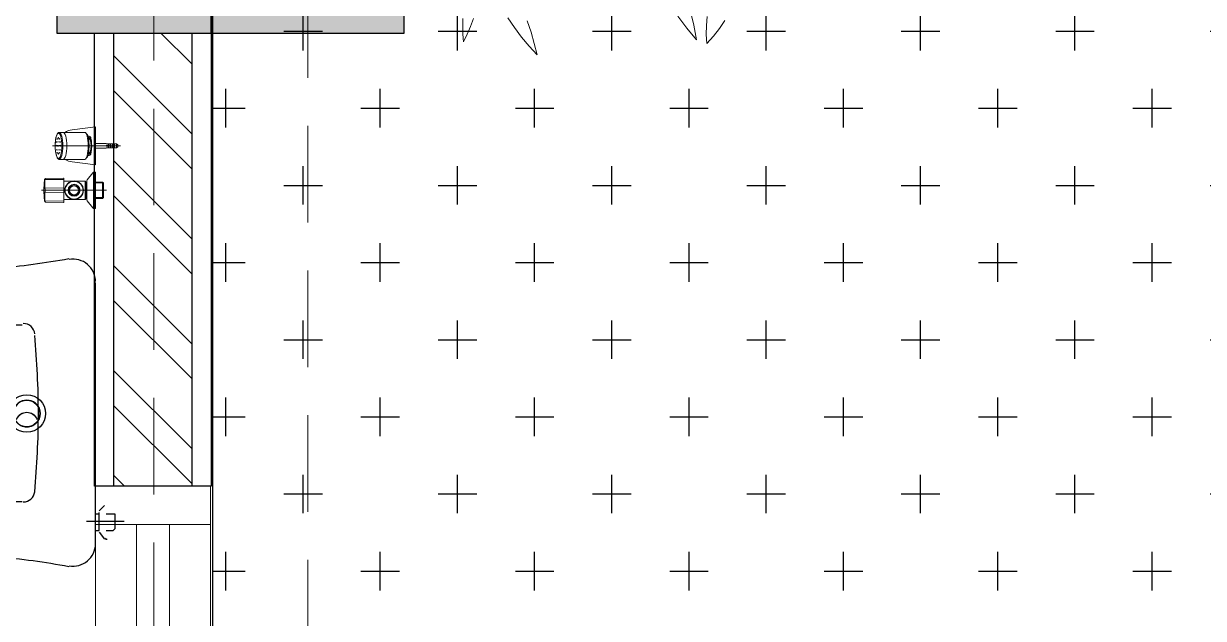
# Model space of a CAD drawing. Header units: millimetres. Extents: x 17 to 218440, y 21 to 53693.
# Drawn here: x 36763 to 38291, y 23939 to 24710 of the extents above; entities that cross this region are included whole.
import ezdxf

# ---------------------------------------------------------------- set-up
doc = ezdxf.new("R2010")
doc.units = ezdxf.units.MM
doc.header["$MEASUREMENT"] = 0
doc.linetypes.add('HIDDEN2', pattern=[0.1875, 0.125, -0.0625])
doc.linetypes.add('SLD-Solid', pattern=[0])
for name, color, linetype, lineweight in [('AS', 8, 'HIDDEN2', 5), ('DOOR OPENING', 4, 'SLD-Solid', 5), ('Edges', 7, 'Continuous', 18), ('HATCH', 8, 'Continuous', 5), ('LT-2$0$0SANITARY', 134, 'Continuous', 9)]:
    doc.layers.add(name, color=color, linetype=linetype, lineweight=lineweight)
for name, color, linetype in [('PDF_SAN', 7, 'Continuous'), ('tampak', 7, 'Continuous'), ('WALL', 255, 'Continuous')]:
    doc.layers.add(name, color=color, linetype=linetype)

# ---------------------------------------------------------------- blocks, each defined once
blk = doc.blocks.new('sss12')
at = {"layer": 'PDF_SAN', "lineweight": 25}
for points in [[(238591.3, 23346.4), (238593.6, 23346.4), (238593.6, 23344.1), (238593.6, 23323.3), (238593.6, 23320.9), (238593.6, 23318.6), (238591.3, 23318.6), (238591.3, 23316.3), (238589, 23316.3), (238589, 23314), (238586.7, 23314), (238584.3, 23311.7), (238579.7, 23309.4), (238577.4, 23309.4), (238570.5, 23304.8), (238554.3, 23300.1), (238540.4, 23293.2), (238531.1, 23288.6), (238524.2, 23286.3), (238515, 23283.9), (238508, 23281.6), (238498.8, 23279.3), (238491.8, 23279.3), (238482.6, 23277), (238475.6, 23274.7), (238466.4, 23274.7), (238459.5, 23272.4), (238450.2, 23272.4), (238441, 23270.1), (238434, 23270.1), (238424.8, 23270.1), (238415.5, 23270.1), (238408.6, 23270.1), (238390.1, 23270.1), (238373.9, 23270.1), (238357.7, 23272.4), (238341.5, 23274.7), (238325.3, 23277), (238316.1, 23279.3), (238309.1, 23281.6), (238299.9, 23283.9), (238290.6, 23283.9), (238283.7, 23286.3), (238276.8, 23290.9), (238267.5, 23293.2), (238260.6, 23295.5), (238251.3, 23300.1), (238244.4, 23302.4), (238237.4, 23307.1), (238230.5, 23311.7), (238223.6, 23316.3), (238216.6, 23320.9), (238209.7, 23325.6), (238202.7, 23330.2), (238195.8, 23334.8), (238188.9, 23341.8), (238184.2, 23346.4), (238177.3, 23353.3), (238172.7, 23360.3), (238168.1, 23367.2), (238163.4, 23374.1), (238158.8, 23381.1), (238154.2, 23388), (238149.6, 23395), (238147.2, 23404.2), (238144.9, 23411.1), (238142.6, 23418.1), (238140.3, 23427.3), (238138, 23436.6), (238138, 23443.5), (238138, 23452.8), (238135.7, 23459.7), (238138, 23469), (238138, 23478.2), (238138, 23485.1), (238140.3, 23494.4), (238142.6, 23503.6), (238144.9, 23510.6), (238147.2, 23519.8), (238151.9, 23526.8), (238154.2, 23533.7), (238158.8, 23540.6), (238163.4, 23549.9), (238168.1, 23556.8), (238172.7, 23561.5), (238179.6, 23568.4), (238184.2, 23575.3), (238191.2, 23580), (238195.8, 23586.9), (238202.7, 23591.5), (238209.7, 23596.2), (238216.6, 23600.8), (238223.6, 23605.4), (238230.5, 23610), (238239.7, 23614.7), (238246.7, 23619.3), (238253.6, 23621.6), (238260.6, 23626.2), (238269.8, 23628.5), (238276.8, 23630.8), (238286, 23635.5), (238292.9, 23637.8), (238302.2, 23637.8), (238309.1, 23640.1), (238318.4, 23642.4), (238325.3, 23644.7), (238341.5, 23647), (238357.7, 23649.3), (238376.2, 23651.7), (238392.4, 23651.7), (238408.6, 23651.7), (238424.8, 23651.7), (238434, 23651.7), (238443.3, 23649.3), (238450.2, 23649.3), (238459.5, 23649.3), (238466.4, 23647), (238475.6, 23647), (238482.6, 23644.7), (238491.8, 23642.4), (238501.1, 23640.1), (238508, 23640.1), (238517.3, 23637.8), (238524.2, 23633.2), (238531.1, 23630.8), (238540.4, 23628.5), (238554.3, 23621.6), (238570.5, 23614.7), (238577.4, 23612.3), (238579.7, 23610), (238584.3, 23610), (238586.7, 23607.7), (238589, 23607.7), (238589, 23605.4), (238591.3, 23605.4), (238591.3, 23603.1), (238593.6, 23600.8), (238593.6, 23598.5), (238593.6, 23596.2)], [(238817.9, 23290.9), (238817.9, 23459.7), (238817.9, 23630.8)], [(238586.7, 23607.7), (238586.7, 23607.7)], [(238593.6, 23598.5), (238593.6, 23577.7), (238593.6, 23575.3), (238591.3, 23575.3), (238591.3, 23573), (238593.6, 23573), (238593.6, 23575.3)], [(238489.5, 23575.3), (238489.5, 23573), (238498.8, 23573), (238505.7, 23573), (238505.7, 23575.3)], [(238491.8, 23575.3), (238491.8, 23575.3)], [(238491.8, 23573), (238491.8, 23570.7), (238494.1, 23568.4), (238498.8, 23568.4), (238501.1, 23568.4), (238501.1, 23554.5), (238494.1, 23554.5), (238494.1, 23568.4)], [(238503.4, 23573), (238503.4, 23570.7), (238501.1, 23568.4)], [(238505.7, 23575.3), (238505.7, 23575.3)], [(238723.1, 23575.3), (238547.3, 23575.3)], [(238591.3, 23575.3), (238591.3, 23575.3)], [(238591.3, 23510.6), (238593.6, 23510.6), (238593.6, 23529.1), (238591.3, 23529.1), (238591.3, 23531.4), (238591.3, 23533.7), (238591.3, 23536), (238591.3, 23538.3), (238591.3, 23540.6), (238593.6, 23540.6), (238593.6, 23575.3), (238591.3, 23575.3)], [(238593.6, 23392.6), (238591.3, 23392.6), (238591.3, 23390.3), (238591.3, 23388), (238591.3, 23385.7), (238591.3, 23383.4), (238591.3, 23381.1), (238593.6, 23381.1), (238593.6, 23346.4), (238591.3, 23346.4), (238591.3, 23348.7), (238591.3, 23573)], [(238591.3, 23573), (238591.3, 23573)], [(238494.1, 23554.5), (238494.1, 23554.5)], [(238496.5, 23552.2), (238496.5, 23554.5)], [(238498.8, 23552.2), (238498.8, 23554.5)], [(238501.1, 23554.5), (238501.1, 23554.5)], [(238521.9, 23543), (238385.4, 23543)], [(238478, 23533.7), (238478, 23543), (238478, 23552.2)], [(238478, 23552.2), (238478, 23552.2)], [(238517.3, 23552.2), (238519.6, 23543), (238517.3, 23533.7)], [(238593.6, 23540.6), (238593.6, 23540.6)], [(238531.1, 23536), (238515, 23533.7), (238482.6, 23533.7), (238464.1, 23536)], [(238478, 23536), (238478, 23536)], [(238496.5, 23526.8), (238496.5, 23533.7)], [(238498.8, 23526.8), (238498.8, 23533.7)], [(238517.3, 23536), (238517.3, 23536)], [(238593.6, 23529.1), (238593.6, 23529.1)], [(238612.1, 23399.6), (238612.1, 23522.1)], [(238593.6, 23510.6), (238593.6, 23510.6)], [(238713.8, 23452.8), (238713.8, 23452.8)], [(238713.8, 23450.5), (238713.8, 23450.5)], [(238741.6, 23452.8), (238741.6, 23452.8)], [(238741.6, 23450.5), (238741.6, 23450.5)], [(238593.6, 23411.1), (238593.6, 23411.1)], [(238593.6, 23411.1), (238593.6, 23411.1)], [(238531.1, 23383.4), (238515, 23388), (238482.6, 23388), (238464.1, 23383.4)], [(238478, 23388), (238478, 23378.8), (238478, 23369.5)], [(238478, 23385.7), (238478, 23385.7)], [(238496.5, 23392.6), (238496.5, 23388)], [(238498.8, 23392.6), (238498.8, 23388)], [(238517.3, 23369.5), (238519.6, 23378.8), (238517.3, 23388)], [(238517.3, 23385.7), (238517.3, 23385.7)], [(238593.6, 23392.6), (238593.6, 23392.6)], [(238521.9, 23378.8), (238385.4, 23378.8)], [(238531.1, 23371.8), (238515, 23367.2), (238482.6, 23367.2), (238464.1, 23371.8)], [(238478, 23369.5), (238478, 23369.5)], [(238593.6, 23381.1), (238593.6, 23381.1)], [(238491.8, 23348.7), (238494.1, 23353.3), (238498.8, 23353.3), (238501.1, 23353.3), (238501.1, 23367.2), (238494.1, 23367.2), (238494.1, 23353.3)], [(238494.1, 23367.2), (238494.1, 23367.2)], [(238496.5, 23367.2), (238496.5, 23367.2)], [(238498.8, 23367.2), (238498.8, 23367.2)], [(238501.1, 23367.2), (238501.1, 23367.2)], [(238489.5, 23346.4), (238489.5, 23348.7), (238498.8, 23348.7), (238505.7, 23348.7), (238505.7, 23346.4)], [(238491.8, 23348.7), (238491.8, 23348.7)], [(238491.8, 23346.4), (238491.8, 23346.4)], [(238501.1, 23353.3), (238503.4, 23348.7)], [(238503.4, 23348.7), (238503.4, 23348.7)], [(238505.7, 23346.4), (238505.7, 23346.4)], [(238723.1, 23346.4), (238547.3, 23346.4)], [(238591.3, 23348.7), (238591.3, 23348.7)], [(238591.3, 23348.7), (238593.6, 23348.7), (238593.6, 23346.4)], [(238591.3, 23346.4), (238591.3, 23346.4)], [(238593.6, 23344.1), (238593.6, 23344.1)], [(238829.5, 23341.8), (238822.5, 23334.8)], [(238817.9, 23309.4), (238822.5, 23309.4), (238822.5, 23332.5)], [(238822.5, 23330.2), (238817.9, 23330.2)], [(238831.8, 23309.4), (238841, 23309.4), (238843.4, 23311.7), (238843.4, 23330.2), (238841, 23330.2), (238831.8, 23330.2)], [(238586.7, 23314), (238586.7, 23314)], [(238854.9, 23320.9), (238806.4, 23320.9)], [(238822.5, 23307.1), (238829.5, 23297.8)]]:
    blk.add_lwpolyline(points, dxfattribs=at)
for points in [[(238498.7, 23639.8, 0.047496), (238423, 23649.2, 0.064689), (238306.5, 23637.5)], [(238508.5, 23639, 0.020632), (238540.6, 23632.1, 0.043768), (238610.1, 23626.2)], [(238507.2, 23576.5, 0.076322), (238499.9, 23577.7, 0.076322), (238492.6, 23576.5)], [(238366, 23559.8, 0.361622), (238283.7, 23460.9, 0.361622), (238366, 23361.9)], [(238724.3, 23346.4, 0.38744), (238739.2, 23359.5, 0.023085), (238743.9, 23460.9, 0.023085), (238739.2, 23562.2)], [(238531.2, 23538.5, 0.811749), (238531.1, 23549.9), (238515, 23552.2), (238482.6, 23552.2), (238464.1, 23549.9)], [(238496.5, 23529.3, 0.120256), (238498.6, 23522.5, 0.120256), (238501.1, 23529.3)], [(238501.1, 23394.7, 0.120256), (238498.6, 23401.5, 0.120256), (238496.5, 23394.7)], [(238492.6, 23347.5, 0.076325), (238499.9, 23346.4, 0.076325), (238507.2, 23347.5)], [(238610.1, 23297.8, 0.043768), (238540.6, 23292, 0.020632), (238508.5, 23285)], [(238306.5, 23286.6, 0.064689), (238423, 23274.9, 0.047496), (238498.7, 23284.2)]]:
    blk.add_lwpolyline(points, format="xyb", dxfattribs=at)
blk.add_lwpolyline([(238591.3, 23411.1), (238593.6, 23411.1), (238593.6, 23392.6), (238593.6, 23411.1)], close=True, dxfattribs=at)
for centre, radius in [((238613.2, 23460.9), 52), ((238728.9, 23460.9), 24.3), ((238728.9, 23460.9), 17.3)]:
    blk.add_circle(centre, radius, dxfattribs=at)
for centre, radius, start, end in [((238597.1, 24677.1), 1032.3, 275.1847, 280.3936), ((238789, 23632), 28.9, 0.0002, 100.3947), ((238694.2, 23618.1), 28.9, 95.1842, 169.6131), ((238365.8, 23389.2), 255.5, 103.1288, 130.0509), ((238435.4, 23360.1), 286.9, 75.4537, 77.4492), ((238606.3, 24657.4), 1033.5, 270.2158, 273.196), ((239475.9, 23460.9), 829.1, 168.6587, 191.3413), ((238305.7, 23458.5), 163, 130.0507, 151.457), ((238548.5, 22577.4), 1000.3, 90.0002, 100.4752), ((238724.3, 23562.6), 15, 5.288, 90.0013), ((238587.8, 23534.9), 22, 281.4679, 70.0535), ((238467.5, 23544.1), 5.78, 101.8641, 258.1359), ((238301, 23460.9), 156.1, 151.4569, 208.5431), ((238728.9, 23460.9), 17.3, 329.4679, 210.5321), ((238728.9, 23447), 15, 22.4071, 157.5929), ((238728.9, 23447), 15, 25.9968, 154.0032), ((238728.9, 23460.9), 17.3, 216.6854, 323.3146), ((238587.8, 23389.2), 22, 289.9465, 78.5321), ((238305.7, 23465.5), 163, 208.543, 229.9493), ((238467.5, 23379.9), 5.78, 101.8641, 258.1359), ((238530, 23379.9), 5.78, 281.8641, 78.1359), ((238548.5, 24346.7), 1000.3, 259.5248, 269.9998), ((238365.8, 23534.9), 255.5, 229.9491, 256.8712), ((238606.3, 22266.6), 1033.5, 86.804, 89.7842), ((238694.2, 23305.9), 28.9, 190.3869, 264.8158), ((238833, 23301.3), 3.47, 218.9998, 269.9917), ((238435.4, 23563.9), 286.9, 282.5508, 284.5463), ((238789, 23292), 28.9, 259.6053, 359.9998), ((238597.1, 22247), 1032.3, 79.6064, 84.8153)]:
    blk.add_arc(centre, radius, start, end, dxfattribs=at)
blk = doc.blocks.new('LT-2$0$JETWASHER')
at = {"layer": 'LT-2$0$0SANITARY'}
for p, q in [((-5089.9, -9307.8), (-5088.5, -9306)), ((-5089.9, -9307.8), (-5084.4, -9307.8)), ((-5089.9, -9320.9), (-5089.9, -9307.8)), ((-5088.5, -9306), (-5085.8, -9306)), ((-5087.1, -9302.7), (-5087.1, -9390.5)), ((-5085.8, -9306), (-5084.4, -9307.8)), ((-5084.4, -9307.8), (-5084.4, -9320.9)), ((-5090, -9334.8), (-5090, -9320.9)), ((-5090, -9320.9), (-5089.9, -9320.9)), ((-5089.3, -9310.1), (-5085, -9310.1)), ((-5089.3, -9312.7), (-5085, -9312.7)), ((-5089.3, -9315.3), (-5085, -9315.3)), ((-5089.3, -9317.8), (-5085, -9317.8)), ((-5087.6, -9321.2), (-5087.6, -9318.8)), ((-5087.6, -9320.5), (-5086.6, -9320.5)), ((-5086.6, -9321.2), (-5087.6, -9321.2)), ((-5086.6, -9318.8), (-5086.6, -9321.2)), ((-5084.4, -9320.9), (-5084.3, -9320.9)), ((-5084.3, -9320.9), (-5084.3, -9334.8)), ((-5029.6, -9320.7), (-5029.6, -9405)), ((-5108, -9365.3), (-5111.7, -9334.8)), ((-5111.7, -9334.8), (-5062.6, -9334.8)), ((-5066.3, -9365.3), (-5062.6, -9334.8)), ((-5005.9, -9334.8), (-5053.2, -9334.8)), ((-5053.2, -9334.8), (-5053.2, -9336.2)), ((-5053, -9337.3), (-5006.1, -9337.3)), ((-5052.3, -9338.2), (-5043.1, -9345.6)), ((-5040.2, -9325.7), (-5039, -9324.5)), ((-5040.2, -9325.7), (-5018.9, -9325.7)), ((-5040.2, -9334.8), (-5040.2, -9325.7)), ((-5039, -9324.5), (-5039, -9334.8)), ((-5039, -9324.5), (-5020.1, -9324.5)), ((-5020.1, -9324.5), (-5020.1, -9334.8)), ((-5020.1, -9324.5), (-5018.9, -9325.7)), ((-5018.9, -9325.7), (-5018.9, -9334.8)), ((-5006.8, -9338.2), (-5016, -9345.6)), ((-5005.9, -9336.2), (-5005.9, -9334.8)), ((-5104.6, -9348.8), (-5104.6, -9381.8)), ((-5102.6, -9346.4), (-5102.6, -9346.7)), ((-5099.5, -9343), (-5099.5, -9344.5)), ((-5074.8, -9343), (-5074.8, -9344.5)), ((-5071.7, -9346.4), (-5071.7, -9346.7)), ((-5069.6, -9348.8), (-5069.6, -9381.8)), ((-5017.6, -9346.1), (-5041.5, -9346.1)), ((-5040.2, -9347.2), (-5041.4, -9348.4)), ((-5041.4, -9348.4), (-5017.7, -9348.4)), ((-5041.4, -9348.4), (-5041.4, -9360.1)), ((-5040.2, -9346.1), (-5040.2, -9347.2)), ((-5040.2, -9347.2), (-5018.9, -9347.2)), ((-5018.9, -9346.1), (-5018.9, -9347.2)), ((-5018.9, -9347.2), (-5017.7, -9348.4)), ((-5017.7, -9348.4), (-5017.7, -9360.1)), ((-5041.4, -9365.1), (-5041.4, -9376)), ((-5017.7, -9365.1), (-5017.7, -9376)), ((-5045.3, -9376.3), (-5044.8, -9399.6)), ((-5044.9, -9376), (-5014.2, -9376)), ((-5043.7, -9376.3), (-5043.3, -9400)), ((-5032.2, -9399.8), (-5032.6, -9376.3)), ((-5026.9, -9399.8), (-5026.5, -9376.3)), ((-5015.4, -9376.3), (-5015.8, -9400)), ((-5013.8, -9376.3), (-5014.3, -9399.6)), ((-5042.8, -9400.9), (-5043.5, -9400.8)), ((-5034.3, -9400.6), (-5042.9, -9400.6)), ((-5024.8, -9400.6), (-5016.2, -9400.6)), ((-5016.3, -9400.9), (-5015.6, -9400.8))]:
    blk.add_line(p, q, dxfattribs=at)
for points in [[(-5089.3, -9310.1), (-5088.2, -9311.3), (-5086.5, -9311.4), (-5085.3, -9310.4)], [(-5089.3, -9312.7), (-5088.2, -9313.9), (-5086.5, -9314), (-5085.3, -9313)], [(-5089.3, -9315.3), (-5088.2, -9316.4), (-5086.5, -9316.6), (-5085.3, -9315.5)], [(-5089.3, -9317.8), (-5088.8, -9318.3), (-5088.3, -9318.6), (-5087.6, -9318.8)], [(-5086.6, -9318.8), (-5086, -9318.6), (-5085.4, -9318.3), (-5085, -9317.8)], [(-5085.3, -9310.4), (-5085.2, -9310.3), (-5085.1, -9310.2), (-5085, -9310.1)], [(-5085.3, -9313), (-5085.2, -9312.9), (-5085.1, -9312.8), (-5085, -9312.7)], [(-5085.3, -9315.5), (-5085.2, -9315.5), (-5085.1, -9315.4), (-5085, -9315.3)], [(-5053.2, -9336.2), (-5053.2, -9336.9), (-5052.9, -9337.7), (-5052.3, -9338.2)], [(-5006.8, -9338.2), (-5006.2, -9337.7), (-5005.9, -9336.9), (-5005.9, -9336.2)], [(-5097.9, -9341.1), (-5099.6, -9342), (-5097.7, -9343), (-5093.2, -9343.5)], [(-5098.9, -9341.8), (-5099.3, -9342.1), (-5099.5, -9342.5), (-5099.5, -9343)], [(-5097.8, -9341.1), (-5098.2, -9341.3), (-5098.6, -9341.5), (-5098.9, -9341.8)], [(-5096.4, -9340.8), (-5098.8, -9341.5), (-5098.8, -9342.3), (-5096.4, -9343)], [(-5091.2, -9339.9), (-5094.2, -9340.1), (-5096.6, -9340.6), (-5097.8, -9341.1)], [(-5096.1, -9341.8), (-5097, -9342.2), (-5097, -9342.6), (-5096.1, -9343)], [(-5081.1, -9340.3), (-5086.2, -9339.7), (-5093.1, -9339.9), (-5096.4, -9340.8)], [(-5083.5, -9340.8), (-5088.5, -9340.4), (-5094.1, -9340.9), (-5096.1, -9341.8)], [(-5076.5, -9341.1), (-5078.8, -9340.1), (-5085.3, -9339.5), (-5091.2, -9339.9)], [(-5078.2, -9343), (-5076.2, -9342.2), (-5078.6, -9341.2), (-5083.5, -9340.8)], [(-5077.9, -9343), (-5074.5, -9342.1), (-5076, -9340.9), (-5081.1, -9340.3)], [(-5081.1, -9343.5), (-5076.6, -9343), (-5074.6, -9342), (-5076.4, -9341.2)], [(-5075.3, -9341.8), (-5075.7, -9341.5), (-5076.1, -9341.3), (-5076.5, -9341.1)], [(-5074.8, -9343), (-5074.8, -9342.5), (-5075, -9342.1), (-5075.3, -9341.8)], [(-5043.1, -9345.6), (-5042.7, -9345.9), (-5042.1, -9346.1), (-5041.5, -9346.1)], [(-5017.6, -9346.1), (-5017, -9346.1), (-5016.4, -9345.9), (-5016, -9345.6)], [(-5108, -9365.3), (-5107.6, -9368.5), (-5106.4, -9371.6), (-5104.6, -9374.4)], [(-5069.6, -9374.4), (-5067.8, -9371.6), (-5066.7, -9368.5), (-5066.3, -9365.3)], [(-5104.6, -9381.8), (-5104.6, -9382.1), (-5104.5, -9382.5), (-5104.4, -9382.8)], [(-5104.4, -9382.8), (-5103.1, -9385.5), (-5094.4, -9387.4), (-5084.9, -9387)], [(-5097.4, -9383), (-5097.8, -9383), (-5098, -9383), (-5098, -9383.1)], [(-5096.8, -9383.2), (-5096.8, -9383.1), (-5097.1, -9383), (-5097.4, -9383)], [(-5096.7, -9381.8), (-5096.7, -9381.9), (-5096.4, -9382), (-5096.1, -9382)], [(-5096.1, -9382), (-5095.7, -9382), (-5095.4, -9382), (-5095.4, -9381.9)], [(-5091.7, -9383.4), (-5091.7, -9383.3), (-5091.9, -9383.2), (-5092.3, -9383.2)], [(-5084.9, -9387), (-5077.1, -9386.7), (-5070.9, -9385), (-5069.9, -9382.8)], [(-5082.6, -9383.4), (-5082.6, -9383.3), (-5082.3, -9383.2), (-5082, -9383.2)], [(-5078.8, -9381.9), (-5078.8, -9381.8), (-5078.6, -9381.7), (-5078.2, -9381.7)], [(-5078.2, -9382), (-5078.6, -9382), (-5078.8, -9382), (-5078.8, -9381.9)], [(-5078.2, -9381.7), (-5077.9, -9381.6), (-5077.6, -9381.7), (-5077.6, -9381.8)], [(-5077.6, -9381.8), (-5077.6, -9381.9), (-5077.9, -9382), (-5078.2, -9382)], [(-5076.8, -9383.3), (-5077.2, -9383.3), (-5077.5, -9383.3), (-5077.5, -9383.2)], [(-5076.2, -9383.1), (-5076.2, -9383.2), (-5076.5, -9383.3), (-5076.8, -9383.3)], [(-5069.9, -9382.8), (-5069.7, -9382.5), (-5069.6, -9382.1), (-5069.6, -9381.8)], [(-5044.9, -9376), (-5045.1, -9376), (-5045.3, -9376.1), (-5045.3, -9376.3)], [(-5043.4, -9376), (-5043.6, -9376), (-5043.7, -9376.1), (-5043.7, -9376.3)], [(-5015.4, -9376.3), (-5015.4, -9376.1), (-5015.5, -9376), (-5015.7, -9376)], [(-5013.8, -9376.3), (-5013.8, -9376.1), (-5014, -9376), (-5014.2, -9376)], [(-5096, -9384.3), (-5096.4, -9384.3), (-5096.7, -9384.4), (-5096.7, -9384.5)], [(-5096.7, -9384.5), (-5096.7, -9384.6), (-5096.4, -9384.6), (-5096, -9384.6)], [(-5095.4, -9384.5), (-5095.4, -9384.4), (-5095.7, -9384.4), (-5096, -9384.3)], [(-5096, -9384.6), (-5095.7, -9384.7), (-5095.4, -9384.6), (-5095.4, -9384.5)], [(-5092.3, -9385.3), (-5092.6, -9385.3), (-5092.9, -9385.4), (-5092.9, -9385.4)], [(-5092.9, -9385.4), (-5092.9, -9385.5), (-5092.6, -9385.6), (-5092.3, -9385.6)], [(-5091.6, -9385.5), (-5091.6, -9385.4), (-5091.9, -9385.3), (-5092.3, -9385.3)], [(-5092.3, -9385.6), (-5091.9, -9385.6), (-5091.7, -9385.6), (-5091.6, -9385.5)], [(-5082.6, -9385.5), (-5082.6, -9385.4), (-5082.3, -9385.3), (-5082, -9385.3)], [(-5082, -9385.6), (-5082.3, -9385.6), (-5082.6, -9385.6), (-5082.6, -9385.5)], [(-5082, -9385.3), (-5081.6, -9385.3), (-5081.4, -9385.4), (-5081.4, -9385.4)], [(-5081.4, -9385.4), (-5081.4, -9385.5), (-5081.6, -9385.6), (-5082, -9385.6)], [(-5078.8, -9384.5), (-5078.8, -9384.4), (-5078.6, -9384.4), (-5078.2, -9384.3)], [(-5078.2, -9384.3), (-5077.9, -9384.3), (-5077.6, -9384.4), (-5077.6, -9384.5)], [(-5044.8, -9399.6), (-5044.8, -9400.1), (-5044.5, -9400.5), (-5044.1, -9400.6)], [(-5044.1, -9400.6), (-5043.9, -9400.7), (-5043.7, -9400.7), (-5043.5, -9400.8)], [(-5043.3, -9400), (-5043.3, -9400.6), (-5042.9, -9401), (-5042.4, -9401.1)], [(-5042.4, -9401.1), (-5033.8, -9401.9), (-5025.3, -9401.9), (-5016.7, -9401.1)], [(-5034.3, -9400.6), (-5033.5, -9400.6), (-5032.7, -9400.5), (-5031.9, -9400.5)], [(-5032.2, -9399.8), (-5032.2, -9400), (-5032.1, -9400.3), (-5031.9, -9400.5)], [(-5027.2, -9400.5), (-5028.7, -9400), (-5030.4, -9400), (-5031.9, -9400.5)], [(-5027.2, -9400.5), (-5027, -9400.3), (-5026.9, -9400), (-5026.9, -9399.8)], [(-5027.2, -9400.5), (-5026.4, -9400.5), (-5025.6, -9400.6), (-5024.8, -9400.6)], [(-5016.7, -9401.1), (-5016.2, -9401), (-5015.8, -9400.6), (-5015.8, -9400)], [(-5015.6, -9400.8), (-5015.4, -9400.7), (-5015.2, -9400.7), (-5015, -9400.6)], [(-5015, -9400.6), (-5014.6, -9400.5), (-5014.3, -9400.1), (-5014.3, -9399.6)]]:
    blk.add_open_spline(points, degree=3, dxfattribs=at)
for points, knots in [([(-5069.6, -9348.8), (-5069.6, -9346.3), (-5077.5, -9344.3), (-5087.1, -9344.3), (-5096.8, -9344.3), (-5104.6, -9346.3), (-5104.6, -9348.8)], [0, 0, 0, 0, 1, 1, 1, 2, 2, 2, 2]), ([(-5071.7, -9346.4), (-5071.7, -9344.7), (-5078.6, -9343.2), (-5087.1, -9343.2), (-5095.7, -9343.2), (-5102.6, -9344.7), (-5102.6, -9346.4)], [0, 0, 0, 0, 1, 1, 1, 2, 2, 2, 2]), ([(-5017.5, -9362.6), (-5017.5, -9355.9), (-5022.9, -9350.5), (-5029.6, -9350.5), (-5036.2, -9350.5), (-5041.6, -9355.9), (-5041.6, -9362.6), (-5041.6, -9369.3), (-5036.2, -9374.7), (-5029.6, -9374.7), (-5022.9, -9374.7), (-5017.5, -9369.3), (-5017.5, -9362.6), (-5017.5, -9362.6), (-5017.5, -9362.6), (-5017.5, -9362.6)], [0, 0, 0, 0, 1, 1, 1, 2, 2, 2, 3, 3, 3, 4, 4, 4, 5, 5, 5, 5]), ([(-5018, -9362.6), (-5018, -9356.2), (-5023.2, -9351), (-5029.6, -9351), (-5035.9, -9351), (-5041.1, -9356.2), (-5041.1, -9362.6), (-5041.1, -9369), (-5035.9, -9374.2), (-5029.6, -9374.2), (-5023.2, -9374.2), (-5018, -9369), (-5018, -9362.6), (-5018, -9362.6), (-5018, -9362.6), (-5018, -9362.6)], [0, 0, 0, 0, 1, 1, 1, 2, 2, 2, 3, 3, 3, 4, 4, 4, 5, 5, 5, 5]), ([(-5021.8, -9362.6), (-5021.8, -9358.3), (-5025.3, -9354.9), (-5029.6, -9354.9), (-5033.8, -9354.9), (-5037.3, -9358.3), (-5037.3, -9362.6), (-5037.3, -9366.9), (-5033.8, -9370.3), (-5029.6, -9370.3), (-5025.3, -9370.3), (-5021.8, -9366.9), (-5021.8, -9362.6), (-5021.8, -9362.6), (-5021.8, -9362.6), (-5021.8, -9362.6)], [0, 0, 0, 0, 1, 1, 1, 2, 2, 2, 3, 3, 3, 4, 4, 4, 5, 5, 5, 5]), ([(-5022.6, -9362.6), (-5022.6, -9358.8), (-5025.7, -9355.7), (-5029.6, -9355.7), (-5033.4, -9355.7), (-5036.5, -9358.8), (-5036.5, -9362.6), (-5036.5, -9366.4), (-5033.4, -9369.6), (-5029.6, -9369.6), (-5025.7, -9369.6), (-5022.6, -9366.4), (-5022.6, -9362.6), (-5022.6, -9362.6), (-5022.6, -9362.6), (-5022.6, -9362.6)], [0, 0, 0, 0, 1, 1, 1, 2, 2, 2, 3, 3, 3, 4, 4, 4, 5, 5, 5, 5]), ([(-5023.7, -9362.6), (-5023.7, -9359.4), (-5026.3, -9356.8), (-5029.6, -9356.8), (-5032.8, -9356.8), (-5035.4, -9359.4), (-5035.4, -9362.6), (-5035.4, -9365.8), (-5032.8, -9368.4), (-5029.6, -9368.4), (-5026.3, -9368.4), (-5023.7, -9365.8), (-5023.7, -9362.6), (-5023.7, -9362.6), (-5023.7, -9362.6), (-5023.7, -9362.6)], [0, 0, 0, 0, 1, 1, 1, 2, 2, 2, 3, 3, 3, 4, 4, 4, 5, 5, 5, 5]), ([(-5069.6, -9376.6), (-5069.6, -9374.1), (-5077.5, -9372.1), (-5087.1, -9372.1), (-5096.8, -9372.1), (-5104.6, -9374.1), (-5104.6, -9376.6)], [0, 0, 0, 0, 1, 1, 1, 2, 2, 2, 2]), ([(-5069.6, -9381.8), (-5069.6, -9379.3), (-5077.5, -9377.3), (-5087.1, -9377.3), (-5096.8, -9377.3), (-5104.6, -9379.3), (-5104.6, -9381.8)], [0, 0, 0, 0, 1, 1, 1, 2, 2, 2, 2]), ([(-5103.6, -9382.8), (-5103.6, -9385.1), (-5096.2, -9387.1), (-5087.1, -9387.1), (-5078, -9387.1), (-5070.6, -9385.1), (-5070.6, -9382.8), (-5070.6, -9380.4), (-5078, -9378.5), (-5087.1, -9378.5), (-5096.2, -9378.5), (-5103.6, -9380.4), (-5103.6, -9382.8)], [0, 0, 0, 0, 1, 1, 1, 2, 2, 2, 3, 3, 3, 4, 4, 4, 4]), ([(-5098, -9383.1), (-5098.1, -9383.2), (-5097.8, -9383.3), (-5097.4, -9383.3), (-5097.1, -9383.3), (-5096.8, -9383.3), (-5096.8, -9383.2)], [0, 0, 0, 0, 1, 1, 1, 2, 2, 2, 2]), ([(-5095.4, -9381.9), (-5095.4, -9381.8), (-5095.7, -9381.7), (-5096, -9381.7), (-5096.4, -9381.6), (-5096.7, -9381.7), (-5096.7, -9381.8)], [0, 0, 0, 0, 1, 1, 1, 2, 2, 2, 2]), ([(-5091.6, -9380.9), (-5091.6, -9380.8), (-5091.9, -9380.7), (-5092.3, -9380.7), (-5092.6, -9380.7), (-5092.9, -9380.7), (-5092.9, -9380.8)], [2, 2, 2, 2, 3, 3, 3, 4, 4, 4, 4]), ([(-5092.9, -9380.8), (-5092.9, -9380.9), (-5092.6, -9381), (-5092.3, -9381), (-5091.9, -9381), (-5091.7, -9381), (-5091.6, -9380.9)], [0, 0, 0, 0, 1, 1, 1, 2, 2, 2, 2]), ([(-5092.3, -9383.2), (-5092.6, -9383.2), (-5092.9, -9383.2), (-5092.9, -9383.3), (-5092.9, -9383.4), (-5092.6, -9383.5), (-5092.3, -9383.5), (-5091.9, -9383.5), (-5091.7, -9383.4), (-5091.7, -9383.4)], [1, 1, 1, 1, 2, 2, 2, 3, 3, 3, 4, 4, 4, 4]), ([(-5087.8, -9380.5), (-5087.8, -9380.6), (-5087.5, -9380.7), (-5087.1, -9380.7), (-5086.8, -9380.7), (-5086.5, -9380.6), (-5086.5, -9380.5), (-5086.5, -9380.4), (-5086.8, -9380.3), (-5087.1, -9380.3), (-5087.5, -9380.3), (-5087.8, -9380.4), (-5087.8, -9380.5)], [0, 0, 0, 0, 1, 1, 1, 2, 2, 2, 3, 3, 3, 4, 4, 4, 4]), ([(-5087.8, -9382), (-5087.8, -9382.1), (-5087.5, -9382.2), (-5087.1, -9382.2), (-5086.8, -9382.2), (-5086.5, -9382.1), (-5086.5, -9382), (-5086.5, -9381.9), (-5086.8, -9381.8), (-5087.1, -9381.8), (-5087.5, -9381.8), (-5087.8, -9381.9), (-5087.8, -9382)], [0, 0, 0, 0, 1, 1, 1, 2, 2, 2, 3, 3, 3, 4, 4, 4, 4]), ([(-5087.7, -9383.4), (-5087.7, -9383.5), (-5087.5, -9383.6), (-5087.1, -9383.6), (-5086.8, -9383.6), (-5086.5, -9383.5), (-5086.5, -9383.4), (-5086.5, -9383.3), (-5086.8, -9383.2), (-5087.1, -9383.2), (-5087.5, -9383.2), (-5087.7, -9383.3), (-5087.7, -9383.4)], [0, 0, 0, 0, 1, 1, 1, 2, 2, 2, 3, 3, 3, 4, 4, 4, 4]), ([(-5082.6, -9380.9), (-5082.6, -9380.8), (-5082.3, -9380.7), (-5082, -9380.7), (-5081.6, -9380.7), (-5081.4, -9380.7), (-5081.4, -9380.8)], [2, 2, 2, 2, 3, 3, 3, 4, 4, 4, 4]), ([(-5081.4, -9380.8), (-5081.4, -9380.9), (-5081.6, -9381), (-5082, -9381), (-5082.3, -9381), (-5082.6, -9381), (-5082.6, -9380.9)], [0, 0, 0, 0, 1, 1, 1, 2, 2, 2, 2]), ([(-5082, -9383.2), (-5081.6, -9383.2), (-5081.4, -9383.2), (-5081.4, -9383.3), (-5081.4, -9383.4), (-5081.6, -9383.5), (-5082, -9383.5), (-5082.3, -9383.5), (-5082.6, -9383.4), (-5082.6, -9383.4)], [1, 1, 1, 1, 2, 2, 2, 3, 3, 3, 4, 4, 4, 4]), ([(-5077.5, -9383.2), (-5077.5, -9383.1), (-5077.2, -9383), (-5076.8, -9383), (-5076.5, -9383), (-5076.2, -9383), (-5076.2, -9383.1)], [2, 2, 2, 2, 3, 3, 3, 4, 4, 4, 4]), ([(-5087.8, -9384.7), (-5087.8, -9384.8), (-5087.5, -9384.8), (-5087.1, -9384.8), (-5086.8, -9384.8), (-5086.5, -9384.8), (-5086.5, -9384.7), (-5086.5, -9384.6), (-5086.8, -9384.5), (-5087.1, -9384.5), (-5087.5, -9384.5), (-5087.8, -9384.6), (-5087.8, -9384.7)], [0, 0, 0, 0, 1, 1, 1, 2, 2, 2, 3, 3, 3, 4, 4, 4, 4]), ([(-5087.8, -9385.8), (-5087.8, -9385.9), (-5087.5, -9386), (-5087.1, -9386), (-5086.8, -9386), (-5086.5, -9385.9), (-5086.5, -9385.8), (-5086.5, -9385.7), (-5086.8, -9385.7), (-5087.1, -9385.7), (-5087.5, -9385.7), (-5087.8, -9385.7), (-5087.8, -9385.8)], [0, 0, 0, 0, 1, 1, 1, 2, 2, 2, 3, 3, 3, 4, 4, 4, 4]), ([(-5077.6, -9384.5), (-5077.6, -9384.6), (-5077.9, -9384.6), (-5078.2, -9384.6), (-5078.6, -9384.7), (-5078.8, -9384.6), (-5078.8, -9384.5)], [0, 0, 0, 0, 1, 1, 1, 2, 2, 2, 2])]:
    blk.add_open_spline(points, degree=3, knots=knots, dxfattribs=at)
blk = doc.blocks.new('OUTDOOR')
at = {"layer": 'tampak', "transparency": 33554687}
h = blk.add_hatch(dxfattribs=at)
h.set_pattern_fill('CROSS', scale=400)
h.paths.add_polyline_path([(1833117.6, 62258.3), (1829017.6, 62258.3), (1829017.6, 55399.8), (1833117.6, 55399.8)])
blk.add_lwpolyline([(1829017.6, 62258.3), (1829017.6, 55248.3), (1827567.6, 55248.3), (1827567.6, 44386.9), (1833117.6, 44386.9)])
blk = doc.blocks.new('BAMBOOPLAN')
at = {"layer": 'Edges'}
for p, q in [((3.807, -8.251), (3.74, -7.977)), ((-0.469, -8.273), (-0.465, -8.126)), ((-0.465, -8.419), (-0.469, -8.273)), ((-0.387, -8.421), (-0.327, -8.277)), ((-0.327, -8.277), (-0.273, -8.131)), ((0.488, -8.295), (0.364, -8.113)), ((0.62, -8.471), (0.488, -8.295)), ((0.795, -8.379), (0.724, -8.171)), ((3.681, -8.31), (3.511, -8.085)), ((3.86, -8.526), (3.807, -8.251)), ((4.039, -8.424), (4.041, -8.258)), ((4.041, -8.258), (4.055, -8.093)), ((4.284, -8.311), (4.384, -8.165)), ((-0.454, -8.563), (-0.465, -8.419)), ((-0.454, -8.563), (-0.387, -8.421)), ((0.759, -8.641), (0.62, -8.471)), ((0.855, -8.59), (0.795, -8.379)), ((3.86, -8.526), (3.681, -8.31)), ((4.05, -8.59), (4.039, -8.424)), ((4.05, -8.59), (4.172, -8.453)), ((4.172, -8.453), (4.284, -8.311)), ((0.906, -8.804), (0.759, -8.641)), ((0.906, -8.804), (0.855, -8.59))]:
    blk.add_line(p, q, dxfattribs=at)
blk = doc.blocks.new('KOLOM')
at = {"layer": 'tampak', "transparency": 33554687}
h = blk.add_hatch(color=5, dxfattribs=at)
h.dxf.hatch_style = 1
h.paths.add_polyline_path([(1768833.5, 62259.8), (1768757.8, 62259.8), (1768757.8, 62108.4), (1768833.5, 62108.3)])
h.paths.add_polyline_path([(1768833.5, 62108.3), (1768757.8, 62108.4), (1768757.8, 62009.8), (1768833.5, 62009.8)])
h.paths.add_polyline_path([(1769507.8, 62259.8), (1769259.3, 62259.8), (1769257.8, 62259.8), (1769257.8, 62009.8), (1769507.8, 62009.8)])
h.paths.add_polyline_path([(1771734.3, 62108.3), (1771484.3, 62108.3), (1771484.3, 62058.3), (1771734.3, 62058.3)])
h.paths.add_polyline_path([(1771734.3, 62258.3), (1771484.3, 62258.3), (1771484.3, 62234.5), (1771734.3, 62234.5)])
h.paths.add_polyline_path([(1771734.3, 62234.5), (1771484.3, 62234.5), (1771484.3, 62133.6), (1771734.3, 62133.6)])
h.paths.add_polyline_path([(1772484.3, 62258.3), (1772234.3, 62258.3), (1772234.3, 62058.3), (1772484.3, 62058.3)])
h.paths.add_polyline_path([(1774744.3, 62258.3), (1774494.3, 62258.3), (1774494.3, 62058.3), (1774744.3, 62058.3)])
h.paths.add_polyline_path([(1776770.7, 62258.3), (1776522.2, 62258.3), (1776522.2, 62108.3), (1776520.7, 62108.3), (1776520.7, 61658.3), (1776770.7, 61658.3)])
h.paths.add_polyline_path([(1776770.7, 59416.9), (1776520.7, 59416.9), (1776520.7, 58816.9), (1776770.7, 58816.9)])
h.paths.add_polyline_path([(1776770.7, 58203.2), (1776520.7, 58203.2), (1776520.7, 57603.2), (1776770.7, 57603.2)])
h.paths.add_polyline_path([(1776770.7, 55848.3), (1776520.7, 55848.3), (1776520.7, 55248.3), (1776770.7, 55248.3)])
h.paths.add_polyline_path([(1775119.3, 60259.8), (1774919.3, 60259.8), (1774919.3, 60009.8), (1775119.3, 60009.8)])
h.paths.add_polyline_path([(1775070.7, 58416.9), (1774870.7, 58416.9), (1774870.7, 58166.9), (1775070.7, 58166.9)])
h.paths.add_polyline_path([(1772082.1, 60259.8), (1771882.1, 60259.8), (1771882.1, 60009.8), (1772082.1, 60009.8)])
h.paths.add_polyline_path([(1771559.3, 57866.9), (1771309.3, 57866.9), (1771309.3, 57666.9), (1771559.3, 57666.9)])
h.paths.add_polyline_path([(1768909.3, 60259.8), (1768732.1, 60259.8), (1768732.1, 60009.8), (1768909.3, 60009.8)])
h.paths.add_polyline_path([(1767157.8, 60259.8), (1767004.9, 60259.8), (1767004.9, 60009.8), (1767157.8, 60009.8)])
h.paths.add_polyline_path([(1767156.4, 55849.1), (1767004.9, 55849.1), (1767004.9, 55599.1), (1767156.4, 55599.1)])
h.paths.add_polyline_path([(1771969.3, 53294.5), (1771894.3, 53294.5), (1771894.3, 52694.8), (1772244.3, 52694.8), (1772244.3, 53294.5), (1772169.3, 53294.5), (1772169.3, 52794.8), (1771969.3, 52794.8)])
h.paths.add_polyline_path([(1775078.3, 52794.8), (1774878.3, 52794.8), (1774878.3, 52544.8), (1775078.3, 52544.8)])
h.paths.add_polyline_path([(1767157.8, 53544.8), (1767004.9, 53544.8), (1767004.9, 53294.8), (1767157.8, 53294.8)])
h.paths.add_polyline_path([(1767156.4, 50006.9), (1767004.9, 50006.9), (1767004.9, 49756.9), (1767156.4, 49756.9)])
h.paths.add_polyline_path([(1772120.7, 50006.9), (1771970.7, 50006.9), (1771970.7, 49756.9), (1772120.7, 49756.9)])
h.paths.add_polyline_path([(1775070.7, 50006.9), (1774920.7, 50006.9), (1774920.7, 49756.9), (1775070.7, 49756.9)])
h = blk.add_hatch(color=7, dxfattribs=at)
h.dxf.hatch_style = 1
h.paths.add_polyline_path([(1775070.7, 49756.9), (1774920.7, 49756.9), (1774920.7, 49156.9), (1775070.7, 49156.9)])
h.paths.add_polyline_path([(1767157.8, 49756.9), (1767007.8, 49756.9), (1767007.8, 49156.9), (1767157.8, 49156.9)])
h.paths.add_polyline_path([(1772169.3, 53188.3), (1772150.7, 53188.3), (1772150.7, 53294.5), (1771969.3, 53294.5), (1771969.3, 52794.8), (1772169.3, 52794.8)])
h.paths.add_polyline_path([(1772169.3, 53294.5), (1772150.7, 53294.5), (1772150.7, 53188.3), (1772169.3, 53188.3)], flags=17)
h.paths.add_polyline_path([(1775078.3, 53294.8), (1774900.7, 53294.8), (1774900.7, 53188.3), (1774879.7, 53188.3), (1774879.7, 53182.7), (1774879.7, 53025.2), (1774879.7, 53019.6), (1774878.3, 52794.8), (1775078.3, 52794.8)], flags=17)
h.paths.add_polyline_path([(1775078.3, 53294.8), (1774900.7, 53294.8), (1774900.7, 53188.3), (1774879.7, 53188.3), (1774879.7, 53182.7), (1774879.7, 53025.2), (1774878.3, 53025.2), (1774878.3, 52794.8), (1775078.3, 52794.8)], flags=17)
h.paths.add_polyline_path([(1774900.7, 53294.8), (1774878.3, 53294.8), (1774878.3, 53188.3), (1774900.7, 53188.3)], flags=0)
h.paths.add_polyline_path([(1767157.8, 53294.8), (1767006.4, 53294.8), (1767006.4, 52794.8), (1767157.8, 52794.8)])
h.paths.add_polyline_path([(1767156.4, 55599.1), (1767006.4, 55599.1), (1767006.4, 55049.1), (1767156.4, 55049.1)])
h.paths.add_polyline_path([(1772467.8, 55424.1), (1771967.8, 55424.1), (1771967.8, 55224.1), (1772467.8, 55224.1)])
h.paths.add_polyline_path([(1775094.3, 55748.3), (1774894.3, 55748.3), (1774894.3, 55248.3), (1775094.3, 55248.3)])
h.paths.add_polyline_path([(1776520.7, 55848.3), (1776320.7, 55848.3), (1776320.7, 55248.3), (1776520.7, 55248.3)])
h.paths.add_polyline_path([(1776520.7, 58203.2), (1776520.7, 58216.9), (1776320.7, 58216.9), (1776320.7, 57616.9), (1776520.7, 57616.9)])
h.paths.add_polyline_path([(1767157.8, 60009.8), (1767004.9, 60009.8), (1767004.9, 59559.8), (1767157.8, 59559.8)])
h.paths.add_polyline_path([(1768909.3, 60009.8), (1768732.1, 60009.8), (1768732.1, 59509.8), (1768909.3, 59509.8)])
h.paths.add_polyline_path([(1772082.1, 60009.8), (1771882.1, 60009.8), (1771882.1, 59509.8), (1772082.1, 59509.8)])
h.paths.add_polyline_path([(1776520.7, 62108.3), (1776372.2, 62108.3), (1776372.2, 62258.3), (1776320.7, 62258.3), (1776320.7, 61658.3), (1776520.7, 61658.3)])
h.paths.add_polyline_path([(1776520.7, 62258.3), (1776372.2, 62258.3), (1776372.2, 62108.3), (1776520.7, 62108.3)], flags=17)
h.paths.add_polyline_path([(1775244.3, 62258.3), (1774744.3, 62258.3), (1774744.3, 62058.3), (1775244.3, 62058.3)])
h.paths.add_polyline_path([(1772234.3, 62258.3), (1771734.3, 62258.3), (1771734.3, 62058.3), (1772234.3, 62058.3)])
h.paths.add_polyline_path([(1769507.8, 62009.8), (1769257.8, 62009.8)])
for points in [[(1776520.7, 62258.3), (1776320.7, 62258.3), (1776320.7, 61658.3), (1776520.7, 61658.3), (1776520.7, 62258.3)], [(1776520.7, 62258.3), (1776520.7, 61658.3), (1776770.7, 61658.3), (1776770.7, 62258.3), (1776520.7, 62258.3)]]:
    blk.add_lwpolyline(points)
blk = doc.blocks.new('bv')
at = {"layer": 'DOOR OPENING', "linetype": 'Continuous', "ltscale": 10, "transparency": 33554687}
for p, q in [((197.4968, 194.6966), (197.4968, 195.3966)), ((197.4968, 195.3966), (197.6468, 195.3966)), ((197.6468, 195.3966), (197.6468, 194.6966)), ((197.4968, 195.3466), (197.6468, 195.3466)), ((197.5503, 195.3466), (197.5503, 194.7466)), ((197.5933, 195.3466), (197.5933, 194.7466)), ((197.6468, 194.7466), (197.4968, 194.7466)), ((197.6468, 194.6966), (197.4968, 194.6966))]:
    blk.add_line(p, q, dxfattribs=at)
blk = doc.blocks.new('dffg433')
at = {"xscale": 991.6139631805951, "yscale": 991.6139631805951, "zscale": 991.6139631805951, "rotation": 89.9999999999863}
blk.add_blockref('bv', (2013252.2, -133195.7), dxfattribs=at)
blk = doc.blocks.new('*U143')
at = {"layer": 'HATCH'}
h = blk.add_hatch(dxfattribs=at)
h.set_pattern_fill('ANSI32', color=0, scale=10)
h.set_pattern_definition([(45, (-19392.03, -10567.46), (-67.3519, 67.3519), []), (45, (-19347.13, -10567.46), (-67.3519, 67.3519), [])])
h.paths.add_polyline_path([(-2358.3, 50), (-2358.3, -50), (-1776.6, -50), (-1776.6, 50)])
at = {"layer": 'WALL', "color": 0}
for points in [[(-2358.3, 75), (-1776.6, 75), (-1776.6, -75), (-2358.3, -75)], [(-2358.3, 50), (-1776.6, 50), (-1776.6, -50), (-2358.3, -50)]]:
    blk.add_lwpolyline(points, close=True, dxfattribs=at)
blk = doc.blocks.new('GRID')
at = {"layer": 'AS', "ltscale": 1000}
for p, q in [((1826087.3, 43060.3), (1826087.3, 63784.8)), ((1826286.6, 42100.4), (1826286.6, 63784.8))]:
    blk.add_line(p, q, dxfattribs=at)

msp = doc.modelspace()

# ---------------------------------------------------------------- block references
for name, p in [('GRID', (-1789155.3, -36960.8)), ('KOLOM', (-1739514.5, -36960.8)), ('OUTDOOR', (-1792009.8, -36960.8)), ('sss12', (-201961.7, 743.5))]:
    msp.add_blockref(name, p)
at = {"xscale": 69.97983938875464, "yscale": 69.97983938875464, "zscale": 69.97983938875464}
msp.add_blockref('BAMBOOPLAN', (37364.8, 25285.2), dxfattribs=at)
at = {"xscale": 1.009725849341427, "yscale": 1.009725849341427, "zscale": 1.009725849341427, "rotation": 270}
msp.add_blockref('*U143', (36930.5, 22316.3), dxfattribs=at)
at = {"rotation": 270}
msp.add_blockref('dffg433', (-25788.6, 1843604.3), dxfattribs=at)
at = {"layer": 'LT-2$0$0SANITARY', "rotation": 270}
msp.add_blockref('LT-2$0$JETWASHER', (46191.1, 19464.2), dxfattribs=at)

doc.saveas('drawing.dxf')
